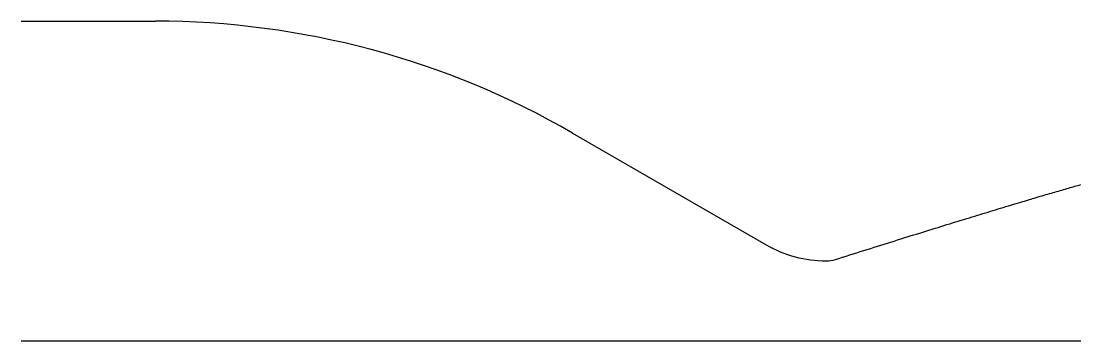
# Model space of a CAD drawing. Header units: centimetres. Extents: x 0 to 23.7, y 0 to 7.2.
import ezdxf

# ---------------------------------------------------------------- set-up
doc = ezdxf.new("R2010")
doc.units = ezdxf.units.CM
doc.header["$MEASUREMENT"] = 0
doc.layers.add('reference sketch engine 5 v2_0', color=7, linetype='Continuous')

msp = doc.modelspace()

# ---------------------------------------------------------------- linework, layer by layer
at = {"layer": 'reference sketch engine 5 v2_0'}
for p, q in [((0, 7.151), (3.002, 7.151)), ((0, 7.151), (3.002, 7.151)), ((12.339, 4.649), (16.672, 2.147)), ((12.339, 4.649), (16.672, 2.147)), ((0, 0), (23.712, 0)), ((0, 0), (23.712, 0))]:
    msp.add_line(p, q, dxfattribs=at)
for centre, radius, start, end in [((3.002, -11.523), 18.674, 60, 90), ((3.002, -11.523), 18.674, 60, 90), ((18.013, 4.469), 2.681, 240, 270), ((18.013, 4.469), 2.681, 240, 270), ((18.013, 2.471), 0.683, 270, 287.5114), ((18.013, 2.471), 0.683, 270, 287.5114)]:
    msp.add_arc(centre, radius, start, end, dxfattribs=at)
msp.add_open_spline([(18.219, 1.819), (22, 3.012), (23.712, 3.495)], degree=2, dxfattribs=at)
msp.add_open_spline([(18.219, 1.819), (22, 3.012), (23.712, 3.495)], degree=2, dxfattribs=at)

doc.saveas('drawing.dxf')
